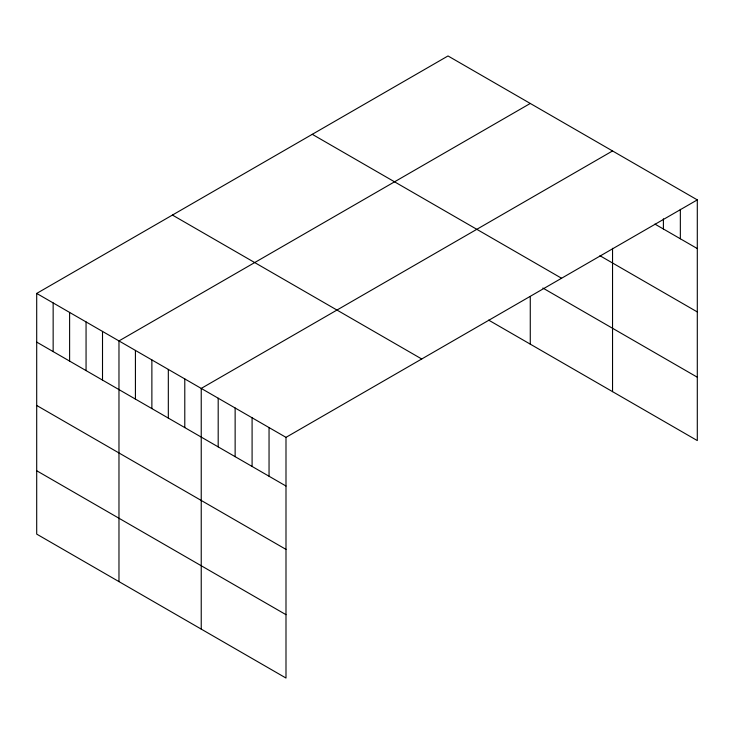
<?xml version="1.0" encoding="UTF-8"?>
<svg xmlns="http://www.w3.org/2000/svg" width="734" height="734" viewBox="0 0 734 734"><rect width="100%" height="100%" fill="white"/><g stroke="black" fill="none" stroke-linecap="round" stroke-linejoin="round"><path stroke-width="1.1" d="M36.7 293.426L285.994 437.354L285.994 678.042L36.7 534.113L36.7 293.426L448.006 55.958L697.3 199.887L697.3 440.574L488.651 320.116M530.269 103.457L118.972 340.925L118.972 581.603M612.541 150.956L201.235 388.414L201.235 629.102M285.994 437.354L697.3 199.887M654.921 224.099L697.3 248.569M599.953 255.726L697.3 311.932M312.271 134.322L561.574 278.25M542.857 288.04L697.3 377.212M172.426 215.062L421.729 358.99M36.7 342.099L285.994 486.027M36.7 405.462L285.994 549.39M36.7 470.751L285.994 614.679M680.345 209.346L680.345 238.779M663.398 218.805L663.398 228.99M612.541 248.285L612.541 391.644M530.269 296.619L530.269 344.145M269.048 427.564L269.048 476.238M252.092 417.784L252.092 466.457M235.137 407.994L235.137 456.667M218.191 398.204L218.191 446.878M184.785 378.918L184.785 427.592M168.325 369.422L168.325 418.096M151.874 359.917L151.874 408.599M135.423 350.421L135.423 399.094M102.512 331.419L102.512 380.093M86.061 321.923L86.061 370.597M69.611 312.427L69.611 361.1M53.151 302.922L53.151 351.595"/></g></svg>
